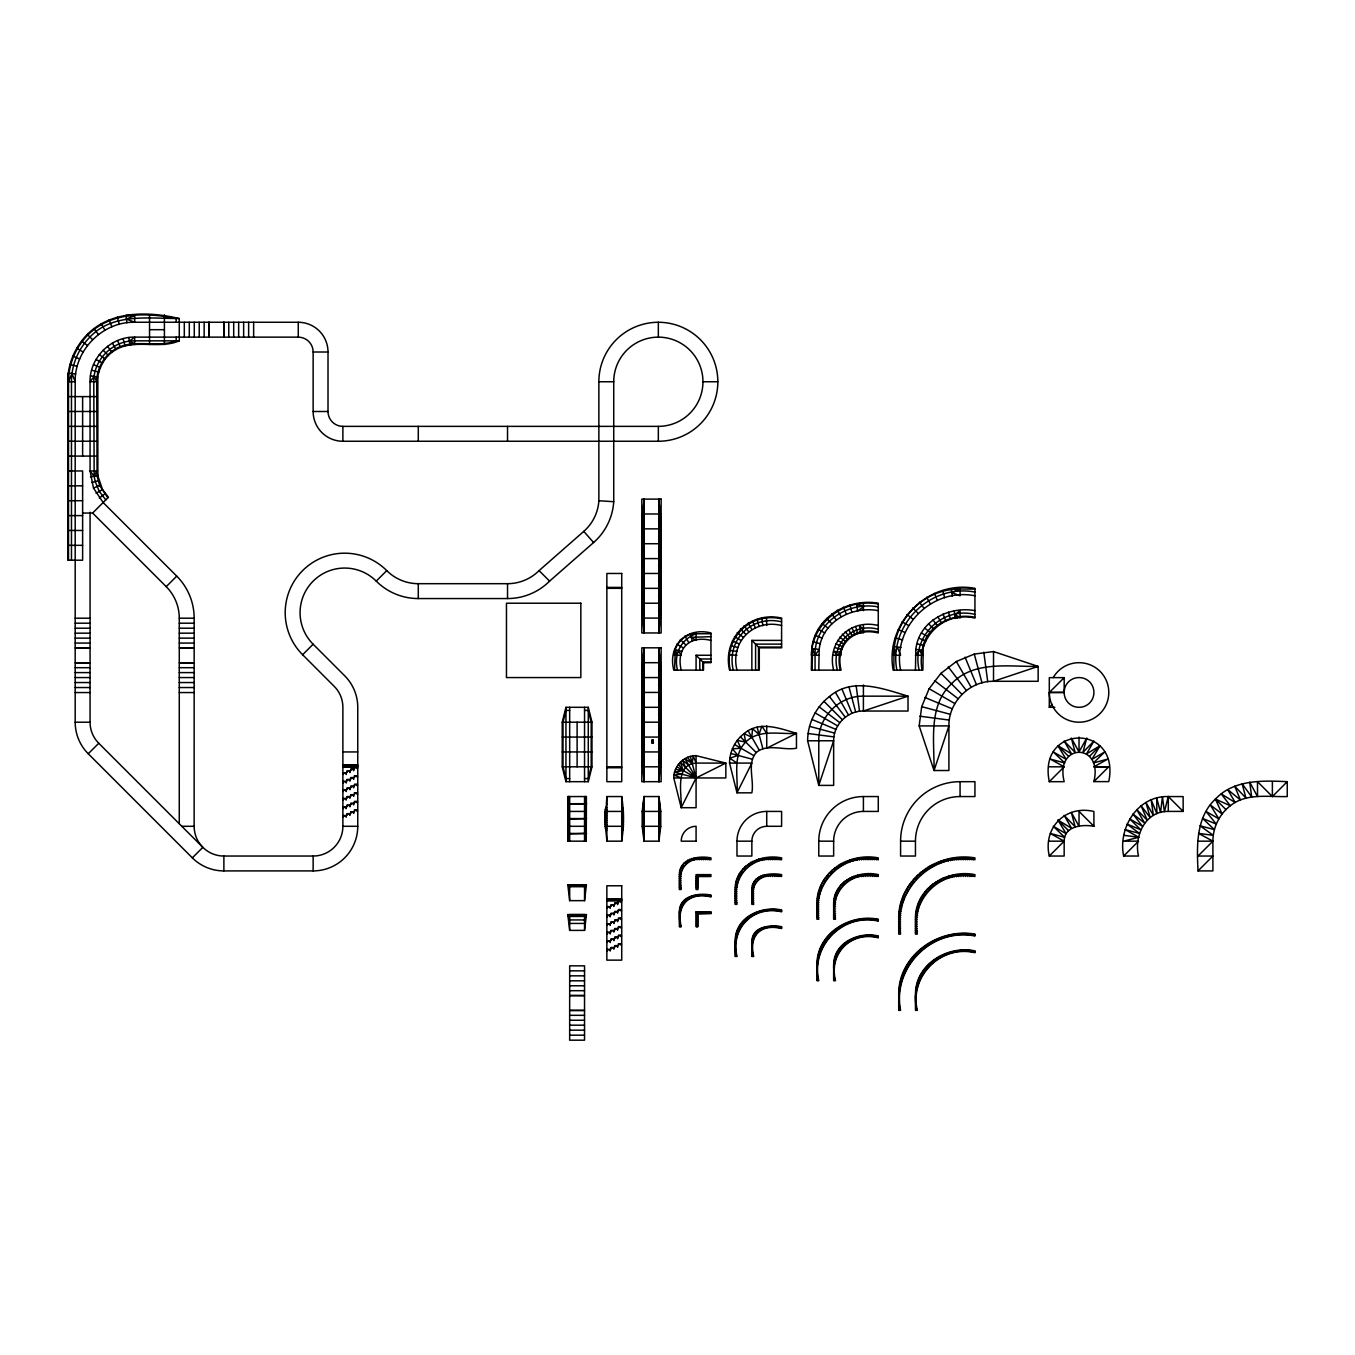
<?xml version="1.0" encoding="UTF-8"?>
<svg xmlns="http://www.w3.org/2000/svg" width="1355" height="1355" viewBox="0 0 1355 1355"><rect width="100%" height="100%" fill="white"/><g stroke="black" fill="none" stroke-linecap="round" stroke-linejoin="round"><path stroke-width="1.5" d="M653.33 740.558L651.958 740.558L653.178 740.101M1053.258 677.551A29.861 29.742 44.9 0 1 1079.037 662.697A29.861 29.742 -45.1 0 1 1108.78 692.439A29.861 29.742 44.9 0 1 1079.037 722.198A29.861 29.742 -45.1 0 1 1049.295 692.439L1064.166 692.439A15.108 14.871 45 0 1 1079.037 677.568A15.108 14.871 -45 0 1 1093.908 692.439A15.108 14.871 45 0 1 1079.037 707.31A15.108 14.871 -45 0 1 1064.166 692.439L1064.2 677.635L1049.312 677.635L1049.295 707.31L1054.868 707.31M1093.875 781.615C1103.546 742.489 1054.512 742.591 1064.166 781.683L1049.295 781.683C1037.286 723.536 1120.754 723.451 1108.763 781.615L1093.875 781.615L1108.763 766.761L1093.908 766.811L1107.78 759.088L1093.434 762.933L1104.816 751.906L1091.961 759.325L1100.091 745.741L1086.524 753.888L1093.942 741.033L1082.916 752.415L1086.761 738.068L1079.037 751.94L1071.331 738.068L1075.159 752.415L1064.149 741.033L1071.568 753.888L1057.984 745.758L1066.114 759.325L1053.258 751.906L1064.657 762.933L1050.294 759.088L1064.166 766.811L1049.295 781.683M644.032 796.554L644.032 841.167L658.903 841.167L660.766 826.296L660.766 811.425L658.903 796.554L644.032 796.554L642.185 811.425L642.185 826.296L644.032 841.167L644.032 796.554L642.643 811.425L644.032 841.167M658.903 841.167L658.903 796.554L660.308 811.425L658.903 841.167L658.903 796.554M653.178 740.474L652.28 739.661L652.314 740.609M67.75 470.964L82.621 470.964L82.621 560.208L67.75 560.208L67.75 381.737C67.665 361.209 77.658 341.104 93.901 328.604C118.021 310.498 151.506 312.04 179.283 318.527L179.283 340.833C157.874 350.149 131.486 337.073 112.042 352.249C102.574 359.16 98.373 370.559 96.713 381.737L97.086 475.927L99.643 485.497L107.875 497.793M717.828 381.754L702.957 381.754A44.613 44.613 0 0 1 658.344 426.368L342.883 426.368A14.871 14.871 0 0 1 328.012 411.497L328.012 352.012A29.742 29.742 0 0 0 298.269 322.27L134.67 322.253C102.878 321.508 74.44 349.946 75.186 381.737L75.186 722.215A44.613 44.613 0 0 0 88.261 753.753L192.342 857.851A44.613 44.613 0 0 0 223.88 870.909L313.141 870.909A44.613 44.613 0 0 0 357.754 826.296L357.754 707.31A44.613 44.613 0 0 0 344.678 675.772L313.141 644.218A44.613 44.613 0 0 1 313.141 581.126A44.613 44.613 0 0 1 376.233 581.126A59.484 59.484 0 0 0 418.289 598.554L507.532 598.554A59.484 59.484 0 0 0 549.588 581.126L593.592 542.542A59.484 59.484 0 0 0 613.73 501.706L613.73 381.754A44.613 44.613 0 0 1 658.344 337.141L658.344 322.27A59.484 59.484 0 0 0 598.859 381.754L598.876 500.74A44.613 44.613 0 0 1 583.785 531.363L539.07 570.607A44.613 44.613 0 0 1 507.532 583.683L418.289 583.683A44.613 44.613 0 0 1 386.751 570.607A59.484 59.484 0 0 0 302.622 570.607A59.484 59.484 0 0 0 302.622 654.736L334.16 686.291A29.742 29.742 0 0 1 342.883 707.31L342.883 826.296A29.742 29.742 0 0 1 313.141 856.038L223.88 856.038A29.742 29.742 0 0 1 194.138 826.296L194.155 618.202A59.484 59.484 0 0 0 176.743 576.129L103.132 502.519L93.478 488.037L90.074 470.964L90.057 381.737C89.549 357.889 110.822 336.616 134.67 337.124L298.269 337.141A14.871 14.871 0 0 1 313.141 352.012L313.141 411.497A29.742 29.742 0 0 0 342.883 441.256L658.344 441.256A59.484 59.484 0 0 0 717.828 381.754A59.484 59.484 0 0 0 658.344 322.27M833.647 670.132C826.533 642.084 850.212 618.405 878.277 625.519M974.939 610.648C948.873 605.736 918.758 621.386 915.828 649.435L923.212 650.417L922.891 670.132L893.148 670.132C884.476 623.232 928.023 579.669 974.939 588.341L974.939 618.083C942.86 610.715 915.963 638.408 922.111 670.132M974.939 595.777C931.969 587.291 892.098 627.179 900.584 670.132M606.396 803.989L606.854 796.554L621.725 796.554C623.961 811.425 623.961 826.296 621.725 841.167L606.854 841.167C606.176 828.972 602.45 815.253 606.854 803.989M1183.169 811.408L1168.281 796.554C1137.743 795.656 1117.824 827.871 1123.651 856.038L1138.522 856.038C1133.762 836.154 1145.5 810.764 1168.281 811.425L1168.281 796.554L1183.135 796.588L1183.169 811.408L1168.281 811.408M1198.023 870.909L1212.894 856.038L1198.023 856.038L1212.894 841.167C1212.877 827.482 1219.483 814.084 1230.323 805.751C1246.363 792.777 1268.365 797.13 1287.25 796.554L1287.25 781.683C1262.691 780.48 1233.778 779.447 1215.435 799.094C1195.788 817.438 1196.821 846.35 1198.023 870.909L1212.894 870.909L1212.894 841.167L1198.531 833.393L1213.267 835.341L1200.039 825.771L1214.402 829.616L1202.546 818.386L1216.282 824.077L1205.984 811.408L1218.856 818.843L1210.303 804.938L1222.091 813.982L1215.435 799.094L1230.323 805.751L1221.278 793.962L1235.184 802.516L1227.749 789.643L1240.418 799.941L1234.727 786.205L1245.956 798.061L1242.095 783.698L1251.681 796.926L1249.733 782.191L1257.508 796.554L1257.508 781.683L1272.379 796.554L1287.25 781.683M673.774 777.956C673.537 766.032 684.156 755.396 696.08 755.65L725.84 763.085L725.84 777.956L673.774 777.956L681.209 807.699L696.08 807.699L696.08 755.65M759.291 647.826L759.291 670.132L729.549 670.132C722.198 638.205 749.671 610.732 781.598 618.083L781.598 647.826L759.291 647.826L751.856 640.39L751.856 670.132M729.549 763.085C729.549 751.686 735.054 740.541 744.098 733.597C759.325 720.521 779.718 728.296 796.469 733.343L796.469 748.214C783.596 750.721 767.235 743.116 756.209 752.567C746.757 763.593 754.362 779.955 751.856 792.827L736.985 792.827L729.549 763.085L751.856 763.085L736.985 792.827C738.238 776.059 732.31 755.497 745.69 742.049C759.156 728.668 779.701 734.596 796.469 733.343L766.727 748.214L766.727 725.907M736.985 670.132C729.888 642.084 753.549 618.422 781.598 625.519M811.797 648.469L811.34 670.132L841.082 670.132C834.816 645.217 853.345 626.688 878.277 632.954L878.277 603.212C848.501 597.945 815.1 616.881 811.797 648.469L819.182 649.452C822.095 621.386 852.227 605.753 878.277 610.648M807.631 740.779C807.631 723.689 815.896 706.954 829.446 696.538C852.278 676.941 882.867 688.594 908.019 696.165L908.019 711.036L863.406 711.036C847.502 710.698 833.325 724.874 833.647 740.779L833.647 785.392L818.776 785.392L807.631 740.779L833.647 740.779L818.776 785.392L818.776 740.779C818.285 716.93 839.558 695.657 863.406 696.165L908.019 696.165L863.406 711.036L863.406 685.003M816.93 904.378C816.032 872.891 849.094 851.973 878.277 857.901L878.277 859.748C843.183 851.668 810.697 884.154 818.776 919.249L816.93 919.249L816.93 904.378L818.776 904.378M816.93 965.658C816.066 934.205 849.111 913.321 878.277 919.249L878.277 921.095C843.183 913.016 810.697 945.502 818.776 980.597L816.93 980.597L816.93 965.658L817.387 980.597M817.387 965.675C816.54 934.459 849.365 913.812 878.277 919.706M818.318 980.597C810.222 945.265 842.946 912.542 878.277 920.638M833.647 904.378C833.054 881.648 858.393 869.859 878.277 874.636L878.277 876.482C851.194 869.453 828.481 892.166 835.51 919.249L833.647 919.249L833.647 904.378L835.51 904.378M833.647 965.725C833.054 942.995 858.393 931.207 878.277 935.983L878.277 937.829C851.177 930.817 828.498 953.514 835.51 980.597L833.647 980.597L833.647 965.725L834.121 980.597M834.121 965.742C833.528 943.249 858.647 931.715 878.277 936.441M835.053 980.597C828.007 953.259 850.94 930.326 878.277 937.372M915.828 649.435L915.455 670.132M898.721 919.249C897.62 879.971 937.626 851.279 974.939 857.901L974.939 859.748C931.986 851.33 892.149 891.167 900.584 934.12L898.721 934.12L898.721 919.249L900.584 919.249M898.721 995.4C897.654 956.156 937.66 927.498 974.939 934.12L974.939 935.983C931.986 927.548 892.149 967.385 900.584 1010.339L898.721 1010.339L898.721 995.4L899.178 1010.339M899.178 995.417C898.128 956.41 937.897 927.972 974.939 934.577M900.11 1010.339C891.675 967.131 931.732 927.074 974.939 935.509M919.164 725.907L921.705 706.666L929.123 688.73L940.946 673.333L956.342 661.511L974.279 654.075L993.52 651.552L1038.15 666.423L1038.15 681.294L993.52 681.294C969.672 680.786 948.415 702.059 948.907 725.907L948.907 770.521L934.035 770.521L919.164 725.907L948.907 725.907L934.035 770.521C934.493 741.744 927.802 706.141 951.464 683.852C973.754 660.173 1009.373 666.863 1038.15 666.423L993.52 681.294L993.52 651.552M915.455 919.249C914.591 888.745 946.772 868.792 974.939 874.636L974.939 876.482C940.827 868.453 909.273 900.008 917.301 934.12L915.455 934.12L915.455 919.249L917.301 919.249M915.455 995.468C914.591 964.963 946.772 945.028 974.939 950.854L974.939 952.701C940.827 944.672 909.273 976.227 917.301 1010.339L915.455 1010.339L915.455 995.468L915.912 1010.339M915.912 995.485C915.065 965.217 947.026 945.519 974.939 951.312M916.844 1010.339C908.798 975.99 940.59 944.198 974.939 952.243M82.621 513.054L92.614 513.054L108.417 497.251L102.506 489.545L97.848 475.825L97.831 376.893L90.446 375.911M818.776 670.132L819.182 649.452L815.066 655.261L815.066 670.132M653.144 741.846C654.397 742.692 650.756 743.76 653.279 743.099M584.547 900.652L586.41 884.849L567.813 884.849L569.676 900.652L584.547 900.652L584.547 886.712L586.41 884.849M584.547 930.394L586.41 914.591L567.813 914.591L569.676 930.394L584.547 930.394L584.547 916.454L586.41 914.591L584.547 919.943L585.36 923.433L568.863 923.433L569.676 919.943L567.813 914.591L569.676 916.454L584.547 916.454M690.322 756.412L696.08 777.956L680.312 762.188L683.208 770.521L674.536 772.181L696.08 777.956L684.936 758.648L692.236 763.593L693.184 755.836L696.08 763.085L725.84 763.085L696.08 777.956L681.209 807.699C682.022 793.979 674.248 764.677 696.08 763.085M642.185 521.235L644.032 499.114L644.032 632.954L642.185 610.834M642.185 669.946L644.032 647.826L644.032 781.683L642.185 759.562M660.766 610.834L658.903 632.954L658.903 499.114L660.766 521.235M660.766 759.562L658.903 781.683L658.903 647.826L660.766 669.946M1049.295 856.038L1064.166 841.167C1064.098 825.906 1082.645 824.196 1093.925 826.296L1093.892 811.476C1065.572 804.785 1042.706 827.753 1049.295 856.038L1064.166 856.038L1064.166 841.167L1050.294 833.461L1064.657 837.288L1053.258 826.279L1066.114 833.681L1057.984 820.114L1071.568 828.244L1064.149 815.388L1075.159 826.77L1071.331 812.424L1079.037 826.296L1079.037 811.425L1093.925 826.296M703.516 662.697L710.952 662.697L710.952 632.954C686.494 626.637 667.456 645.674 673.774 670.132L703.516 670.132L703.516 662.697L696.08 655.261L696.08 670.132M679.363 874.636C679.329 858.494 698.536 855.378 710.952 857.901L710.952 859.748C689.255 854.497 675.959 867.793 681.209 889.507L679.363 889.507L679.363 874.636L681.209 874.636M679.363 911.678C679.397 895.604 698.587 892.555 710.952 895.079L710.952 896.942C689.255 891.675 675.959 904.971 681.209 926.685L679.363 926.685L679.363 911.678L679.82 926.685M679.82 911.712C679.871 895.858 698.841 893.114 710.952 895.536M680.752 926.685C675.451 904.767 689.034 891.167 710.952 896.468M735.121 889.507C734.749 865.625 760.629 853.481 781.598 857.901L781.598 859.748C753.312 853.176 730.413 876.092 736.985 904.378L735.121 904.378L735.121 889.507L736.985 889.507M735.121 941.437C734.817 917.589 760.663 905.53 781.598 909.95L781.598 911.813C753.312 905.225 730.413 928.141 736.985 956.427L735.121 956.427L735.121 941.437L735.596 956.427M735.596 941.454C735.274 917.86 760.917 906.038 781.598 910.408M736.527 956.427C729.922 927.904 753.075 904.734 781.598 911.339M751.856 889.507C751.923 874.348 770.301 872.501 781.598 874.636L781.598 876.482C760.714 871.401 748.638 883.477 753.719 904.378L751.856 904.378L751.856 889.507L753.719 889.507M751.856 941.556C751.923 926.397 770.301 924.55 781.598 926.685L781.598 928.531C760.714 923.483 748.671 935.543 753.719 956.427L751.856 956.427L751.856 941.556L752.33 956.427M752.33 941.589C752.381 926.668 770.572 925.126 781.598 927.142M753.245 956.427C748.146 935.34 760.511 922.958 781.598 928.073M677.5 670.132C673.452 654.008 681.091 639.408 696.08 633.734L710.952 633.734M710.952 640.39C689.339 635.156 675.976 648.52 681.209 670.132M562.24 722.198L565.95 707.31L588.273 707.31L591.983 722.198L591.983 766.811L588.273 781.683L565.95 781.683L562.24 766.811L562.24 722.198L591.983 722.198M1168.281 796.554L1164.385 811.662L1162.438 796.926L1160.558 812.424L1156.713 798.061L1156.882 813.661L1151.191 799.941L1153.376 815.388L1145.957 802.516L1150.141 817.539L1141.096 805.751L1147.211 820.114L1136.71 809.596L1144.653 823.044L1132.865 813.982L1142.502 826.279L1129.63 818.843L1140.774 829.768L1127.038 824.077L1139.538 833.461L1125.175 829.616L1138.776 837.271L1123.651 841.167L1138.522 841.167L1123.651 856.038M653.262 742.98L652.433 739.745M651.958 740.474L652.009 742.98L652.958 742.862M652.128 742.845L652.009 742.574M653.093 741.219L653.229 740.931A2.083 2.016 0 0 0 652.043 740.931L652.178 741.219M179.267 823.738L179.283 618.202A44.613 44.613 0 0 0 166.225 586.647L176.743 576.129M88.261 753.753L98.763 743.251A29.742 29.742 0 0 1 90.057 722.215L90.074 512.224M302.622 654.736L313.141 644.218M376.233 581.126L386.751 570.607M192.342 857.851L202.86 847.332L98.763 743.251M584.784 884.849L569.439 884.849M1049.295 707.31L1052.276 704.346M1089.606 756.242L1100.091 745.741M1064.2 677.635L1049.312 692.49L1064.166 692.439M99.305 498.132L105.216 493.593M584.784 914.591L569.439 914.591M96.053 493.271L102.506 489.545M93.478 488.037L100.355 485.192M91.598 482.516L98.796 480.585M90.463 476.791L97.848 475.825L96.747 470.964L94.156 476.299L95.206 481.55L99.288 491.408L105.775 499.876M681.717 774.112L673.977 775.043L681.209 777.956M179.283 318.527C149.507 318.662 112.888 312.565 89.955 337.022C78.285 348.794 71.442 365.139 71.476 381.737L71.476 560.208M149.541 329.688L164.412 329.688M179.283 340.833L134.67 340.833C112.821 340.393 93.326 359.871 93.783 381.737L94.156 476.299L90.074 470.964L97.509 470.964M313.141 352.012L328.012 352.012M67.75 381.737L75.186 381.737L71.967 373.489L68.529 381.737L68.529 560.208M97.492 381.737L90.057 381.737L94.139 376.402L96.713 381.737C96.764 370.118 102.353 358.719 111.584 351.639C130.148 336.751 155.503 348.845 176.184 340.833L176.184 337.124M598.859 381.754L613.73 381.754M67.75 396.608L97.492 396.608M67.75 411.48L97.492 411.48M313.141 411.497L328.012 411.497M67.75 426.351L97.492 426.351M67.75 441.222L97.492 441.222M67.75 456.093L97.509 456.093M67.75 485.835L82.621 485.835M67.75 500.706L82.621 500.706M642.185 513.985L660.766 513.985M67.75 515.594L82.621 515.594M641.813 521.235L644.404 521.235L641.813 521.607M661.138 521.235L658.53 521.235L661.138 521.607M641.813 528.857L661.138 528.857M67.75 530.466L82.621 530.466M641.813 536.106L644.404 536.106L641.813 536.478M661.138 536.106L658.53 536.106L661.138 536.478M641.813 543.728L661.138 543.728M67.75 545.337L82.621 545.337M641.813 550.977L644.404 550.977L641.813 551.35M661.138 550.977L658.53 550.977L661.138 551.35M641.813 558.599L661.138 558.599M641.813 565.848L644.404 565.848L641.813 566.221M661.138 565.848L658.53 565.848L661.138 566.221M641.813 573.47L661.138 573.47M641.813 580.719L644.404 580.719L641.813 581.092M661.138 580.719L658.53 580.719L661.138 581.092M606.854 587.409L621.725 587.409M606.854 588.341L621.725 588.341M641.813 588.341L661.138 588.341M974.939 589.12L951.329 588.866L952.294 596.251M974.939 592.067C930.004 583.48 888.287 625.197 896.858 670.132M641.813 595.59L644.404 595.59L641.813 595.963M661.138 595.59L658.53 595.59L661.138 595.963M641.813 603.212L661.138 603.212M878.277 603.991C845.893 597.741 812.119 621.454 811.34 655.261L818.776 655.261M878.277 606.938C848.061 600.926 814.169 622.826 815.066 655.261L812.56 648.571L812.119 670.132M641.813 610.461L644.404 610.461L641.813 610.834M661.138 610.461L658.53 610.461L661.138 610.834M974.939 614.374C941.827 606.379 911.187 637.019 919.164 670.132M974.939 617.304C950.448 611.918 921.4 628.263 922.111 655.261L919.52 649.926L915.455 655.261L922.891 655.261M75.186 618.202L90.074 618.202M179.283 618.202L194.155 618.202M642.185 618.083L660.766 618.083M781.598 618.862C750.077 611.545 722.994 638.612 730.328 670.132M781.598 621.81C751.619 614.577 726.043 640.153 733.275 670.132M75.203 623.198L90.074 623.198M179.283 623.198L194.155 623.198M75.203 628.195L90.074 628.195M179.283 628.195L194.155 628.195M878.277 629.245C852.143 622.25 830.395 644.015 837.373 670.132M878.277 632.175C852.956 625.875 834.003 644.828 840.32 670.132M75.203 633.175L90.074 633.175M179.283 633.175L194.155 633.175M710.952 636.681L691.287 637.341L696.08 640.39L696.08 632.954M75.203 638.137L90.074 638.137M179.283 638.137L194.155 638.137M751.856 640.39L781.598 640.39M75.203 643.066L90.074 643.066M179.283 643.066L194.155 643.066M781.598 644.116L755.582 644.116L755.582 670.132M781.598 647.063L758.512 647.063L758.512 670.132M696.08 655.261L710.952 655.261M833.647 655.261L841.082 655.261L840.507 652.246L837.373 655.261L833.901 651.382L841.286 652.348M893.148 655.261L900.584 655.261L897.366 647.013L893.91 655.261L893.91 670.132M710.952 658.987L699.807 658.987L699.807 670.132M710.952 661.934L702.754 661.934L702.754 670.132M642.185 662.697L660.766 662.697M75.186 667.693L90.057 667.693M179.267 667.693L194.138 667.693M641.813 669.946L644.404 669.946L641.813 670.318M661.138 669.946L658.53 669.946L661.138 670.318M75.186 672.605L90.057 672.605M179.267 672.605L194.138 672.605M75.186 677.568L90.057 677.568M179.267 677.568L194.138 677.568M641.813 677.568L661.138 677.568M75.186 682.547L90.057 682.547M179.267 682.547L194.138 682.547M641.813 684.817L644.404 684.817L641.813 685.19M661.138 684.817L658.53 684.817L661.138 685.19M75.186 687.544L90.057 687.544M179.267 687.544L194.138 687.544M75.186 692.557L90.057 692.557M179.267 692.557L194.138 692.557M641.813 692.439L661.138 692.439M641.813 699.688L644.404 699.688L641.813 700.061M661.138 699.688L658.53 699.688L661.138 700.061M641.813 707.31L661.138 707.31M569.676 710.41L565.95 710.41L563.019 722.198L563.019 766.811L565.95 778.583L569.676 778.583M584.547 710.41L588.273 710.41L591.203 722.198L591.203 766.811L588.273 778.583L584.547 778.583M641.813 714.576L644.404 714.576L641.813 714.932M661.138 714.576L658.53 714.576L661.138 714.932M641.813 722.198L661.138 722.198M75.186 722.215L90.057 722.215M641.813 729.447L644.404 729.447L641.813 729.82M661.138 729.447L658.53 729.447L661.138 729.82M562.24 737.069L591.983 737.069M641.813 737.069L661.138 737.069M641.813 744.318L644.404 744.318L641.813 744.691M661.138 744.318L658.53 744.318L661.138 744.691M342.883 751.94L357.754 751.94M562.24 751.94L591.983 751.94M641.813 751.94L661.138 751.94M641.813 759.19L644.404 759.19L641.813 759.562M661.138 759.19L658.53 759.19L661.138 759.562M342.883 764.948L357.754 764.948M342.883 765.88L357.754 765.88M342.883 766.811L357.754 766.811M562.24 766.811L591.983 766.811M606.854 766.811L621.725 766.811M642.185 766.811L660.766 766.811M1049.295 766.811L1064.166 766.811M1093.908 766.811L1108.78 766.811M606.854 767.743L621.725 767.743M900.584 841.167A59.484 59.484 0 0 1 960.068 781.683L974.939 781.683L974.939 796.554L960.068 796.554A44.613 44.613 0 0 0 915.455 841.167L900.584 841.167L900.584 856.038L915.455 856.038L915.455 841.167M818.776 841.167A44.613 44.613 0 0 1 863.406 796.554L878.277 796.554L878.277 811.425L863.406 811.425A29.742 29.742 0 0 0 833.647 841.167L818.776 841.167L818.776 856.038L833.647 856.038L833.647 841.167M567.626 803.701L586.596 803.701L567.626 804.26M605.702 807.699L606.854 807.699M621.725 807.699L622.894 807.699M605.346 809.562L606.854 809.562M621.725 809.562L623.232 809.562M567.813 811.425L586.41 811.425M604.991 811.425L623.588 811.425M642.185 811.425L660.766 811.425M766.727 811.425L781.598 811.425L781.598 826.296L766.727 826.296A14.871 14.871 0 0 0 751.856 841.167L751.856 856.038L736.985 856.038L736.985 841.167A29.742 29.742 0 0 1 766.727 811.425L766.727 826.296M604.991 813.288L606.854 813.288M621.725 813.288L623.588 813.288M604.991 815.134L606.854 815.134M621.725 815.134L623.588 815.134M604.991 816.997L606.854 816.997M621.725 816.997L623.588 816.997M567.626 818.572L586.596 818.572L567.626 819.131M604.991 818.86L606.854 818.86M621.725 818.86L623.588 818.86M604.991 820.724L606.854 820.724M621.725 820.724L623.588 820.724M604.991 822.57L606.854 822.57M621.725 822.57L623.588 822.57M604.991 824.433L606.854 824.433M621.725 824.433L623.588 824.433M181.824 826.296L194.138 826.296M342.883 826.296L357.754 826.296M567.813 826.296L586.41 826.296M604.991 826.296L623.588 826.296M642.185 826.296L660.766 826.296M605.346 828.159L606.854 828.159M621.725 828.159L623.232 828.159M605.702 830.005L606.854 830.005M621.725 830.005L622.894 830.005M567.626 833.444L586.596 833.444L567.626 834.003M586.41 841.167L567.813 841.167L567.813 796.554L586.41 796.554L586.224 841.167M736.985 841.167L751.856 841.167M1049.295 841.167L1064.166 841.167M1198.023 841.167L1212.894 841.167M679.363 876.482L681.209 876.482M696.08 876.482L710.952 876.482L710.952 874.636L696.08 874.636L696.08 889.507L697.944 889.507L697.944 874.636M679.363 878.345L681.209 878.345M696.08 878.345L697.944 878.345M679.363 880.208L681.209 880.208M696.08 880.208L697.944 880.208M679.363 882.071L681.209 882.071M696.08 882.071L697.944 882.071M679.363 883.917L681.209 883.917M696.08 883.917L697.944 883.917M679.363 885.78L681.209 885.78M696.08 885.78L697.944 885.78M567.813 884.849L569.676 886.712L584.547 886.712M679.363 887.644L681.209 887.644M696.08 887.644L697.944 887.644M735.121 891.353L736.985 891.353M751.856 891.353L753.719 891.353M735.121 893.216L736.985 893.216M751.856 893.216L753.719 893.216M735.121 895.079L736.985 895.079M751.856 895.079L753.719 895.079M735.121 896.942L736.985 896.942M751.856 896.942L753.719 896.942M606.854 898.788L621.725 898.788M735.121 898.788L736.985 898.788M751.856 898.788L753.719 898.788M606.854 899.72L621.725 899.72M606.854 900.652L621.725 900.652M735.121 900.652L736.985 900.652M751.856 900.652L753.719 900.652M735.121 902.515L736.985 902.515M751.856 902.515L753.719 902.515M816.93 906.224L818.776 906.224M833.647 906.224L835.51 906.224M816.93 908.087L818.776 908.087M833.647 908.087L835.51 908.087M816.93 909.95L818.776 909.95M833.647 909.95L835.51 909.95M697.944 913.66L697.944 926.685L696.08 926.685L696.08 911.813L710.952 911.813L710.952 913.66L697.944 913.66L710.952 913.202M816.93 911.813L818.776 911.813M833.647 911.813L835.51 911.813M696.08 911.813L710.952 912.271M816.93 913.66L818.776 913.66M833.647 913.66L835.51 913.66M816.93 915.523L818.776 915.523M833.647 915.523L835.51 915.523M816.93 917.386L818.776 917.386M833.647 917.386L835.51 917.386M569.676 919.943L584.547 919.943M898.721 921.095L900.584 921.095M915.455 921.095L917.301 921.095M898.721 922.958L900.584 922.958M915.455 922.958L917.301 922.958M898.721 924.821L900.584 924.821M915.455 924.821L917.301 924.821M898.721 926.685L900.584 926.685M915.455 926.685L917.301 926.685M898.721 928.531L900.584 928.531M915.455 928.531L917.301 928.531M898.721 930.394L900.584 930.394M915.455 930.394L917.301 930.394M898.721 932.257L900.584 932.257M915.455 932.257L917.301 932.257M569.676 970.841L584.547 970.841M569.676 975.837L584.547 975.837M569.676 980.817L584.547 980.817M569.676 985.779L584.547 985.779M569.676 990.691L584.547 990.691M569.659 1015.318L584.53 1015.318M569.659 1020.247L584.53 1020.247M569.659 1025.193L584.53 1025.193M569.659 1030.173L584.53 1030.173M569.659 1035.186L584.53 1035.186M729.549 655.024L736.985 655.261M598.876 500.74L613.73 501.706M735.392 887.457L737.239 887.576M817.184 900.279L819.047 900.398M833.782 902.43L835.629 902.549M817.048 902.396L818.911 902.515M899.11 913.219L900.973 913.338M915.709 915.404L917.555 915.523M898.975 915.235L900.838 915.353M915.573 917.267L917.437 917.386M898.856 917.267L900.702 917.386M75.66 373.963L68.275 372.998L68.529 381.737C68.444 361.446 78.319 341.579 94.376 329.214C117.428 311.752 149.423 313.005 176.184 318.527L176.184 322.253M901.058 647.504L893.673 646.521L893.91 655.261C893.064 619.913 924.703 588.273 960.068 589.12L951.803 592.558L960.068 595.777L960.068 588.341M729.854 650.417L737.239 651.382M919.808 716.202L949.296 720.081M808.105 733.495L833.901 736.9M1124.04 835.341L1138.776 837.271M679.634 872.468L681.463 872.705M735.663 885.408L737.493 885.645M752.11 887.576L753.939 887.813M817.319 898.297L819.165 898.551M833.901 900.482L835.747 900.736M899.246 911.238L901.092 911.475M915.828 913.422L917.674 913.66M675.484 769.42L683.208 770.521L678.398 764.372M818.115 894.283L819.944 894.656M834.29 898.585L836.103 898.941M817.709 896.366L819.521 896.722M735.934 883.358L737.747 883.731M900.414 905.394L902.227 905.75M899.652 909.205L901.465 909.578M69.986 364.41L77.184 366.341M91.581 370.186L98.779 372.117M895.384 637.934L902.582 639.865M916.962 643.727L924.161 645.641M813.119 641.796L820.317 643.727M834.646 647.571L841.845 649.485M730.802 645.641L738.001 647.571M921.705 706.666L950.431 714.356M674.536 649.485L681.785 651.433M809.528 726.348L834.663 733.089M730.819 753.465L752.364 759.24M900.804 903.362L902.599 903.853M916.962 907.698L918.758 908.172M916.607 909.527L918.402 910.001M916.234 911.356L918.029 911.847M900.042 907.189L901.854 907.664M818.505 892.335L820.3 892.826M834.663 896.671L836.458 897.162M736.205 881.326L738.001 881.8M752.364 885.645L754.159 886.136M679.922 870.3L681.717 870.774M902.718 897.721L904.479 898.314M918.216 904.039L919.96 904.649M902.091 899.568L903.853 900.16M917.606 905.817L919.367 906.41M901.482 901.414L903.226 902.007M819.826 888.457L821.587 889.066M835.29 894.825L837.051 895.435M819.148 890.472L820.893 891.065M737.001 879.412L738.746 880.005M898.196 629.635L905.072 632.48M918.842 638.188L925.736 641.051M815.304 635.343L822.197 638.205M835.899 643.879L842.793 646.725M924.821 697.452L952.311 708.834M72.797 356.111L79.691 358.956M93.461 364.664L100.338 367.51M732.361 641.034L739.254 643.879M811.865 719.437L835.916 729.397M903.395 895.774L905.106 896.485M918.842 902.176L920.57 902.887M820.452 886.593L822.18 887.305M835.916 892.996L837.627 893.707M737.781 877.515L739.491 878.209M753.109 883.85L754.803 884.561M680.769 868.284L682.463 868.978M906.021 890.421L907.681 891.251M905.157 892.166L906.834 892.996M904.31 893.91L905.97 894.74M822.282 882.918L823.942 883.731M836.78 891.251L838.44 892.064M821.333 884.815L822.993 885.628M738.577 875.601L740.22 876.414M920.57 898.687L922.213 899.534M919.74 900.364L921.383 901.211M902.074 621.776L908.528 625.502M921.434 632.954L927.887 636.681M929.123 688.73L954.885 703.601M818.318 629.245L824.772 632.971M837.627 640.39L844.08 644.116M734.512 636.664L740.965 640.39M815.1 712.899L837.644 725.907M676.772 644.116L683.259 647.859M76.676 348.252L83.129 351.978M96.036 359.431L102.489 363.157M734.529 744.505L753.854 755.65M906.935 888.575L908.544 889.507M921.434 896.942L923.043 897.874M676.772 766.811L696.08 777.956M823.146 881.14L824.755 882.071M837.644 889.507L839.253 890.421M741.727 870.621L743.336 871.553M740.541 872.163L742.15 873.094M739.356 873.704L740.965 874.636M753.854 882.071L755.463 882.986M682.785 864.727L684.394 865.659M681.599 866.268L683.208 867.2M910.255 883.612L911.796 884.646M909.171 885.238L910.712 886.272M922.535 895.282L924.076 896.316M908.087 886.848L909.628 887.881M825.432 877.718L826.973 878.751M838.728 887.881L840.269 888.914M824.246 879.48L825.788 880.513M736.985 763.085L729.871 758.241L738.001 755.396L732.378 748.858L740.965 748.214L737.239 740.457L745.69 742.049L744.098 733.597L751.856 737.323L752.499 728.736L759.037 734.359L761.883 726.229L766.727 733.343M906.935 614.493L912.847 619.032M924.669 628.11L930.58 632.649M934.527 680.633L958.137 698.74M822.095 623.571L828.007 628.11M839.795 637.155L845.706 641.677M737.222 632.616L743.133 637.155M819.148 706.836L839.795 722.672M911.39 881.902L912.864 883.037M924.669 892.081L926.142 893.216M923.636 893.623L925.109 894.757M826.533 876.075L828.007 877.21M839.795 886.272L841.269 887.389M81.537 340.969L87.448 345.508M99.271 354.57L105.182 359.109M743.048 868.894L744.522 870.012M755.04 880.53L756.496 881.648M688.645 765.084L682.514 760.257L685.579 767.438M915.319 877.413L916.725 878.65M927.21 889.185L928.598 890.404M914.049 878.887L915.438 880.106M925.973 890.591L927.362 891.81M912.762 880.344L914.151 881.563M829.226 872.993L830.632 874.229M841.082 884.798L842.471 886.018M827.837 874.585L829.226 875.821M1215.435 799.094L1225.936 809.596M1057.984 745.758L1068.485 756.242M912.711 607.904L917.979 613.171M928.514 623.723L933.781 628.991M940.946 673.333L961.982 694.353M1057.984 820.114L1068.485 830.598M826.584 618.456L831.868 623.723M842.353 634.225L847.62 639.492M823.959 701.348L842.37 719.742M740.423 628.957L745.69 634.242M680.312 639.492L685.613 644.794M916.691 875.872L917.996 877.176M928.514 887.694L929.835 889.016M740.44 736.798L756.209 752.567M539.07 570.607L549.588 581.126M830.53 871.502L831.851 872.823M842.37 883.341L843.674 884.663M744.386 867.149L745.69 868.47M756.209 878.989L757.53 880.293M684.258 862.796L685.579 864.117M87.313 334.38L92.58 339.648M103.132 350.183L108.4 355.467M92.614 513.037L166.225 586.647M746.012 865.896L747.232 867.285M921.163 871.942L922.382 873.331M931.41 885.154L932.647 886.543M919.706 873.213L920.926 874.619M930.004 886.39L931.224 887.779M918.233 874.5L919.469 875.889M583.802 531.38L593.592 542.542M833.613 868.809L834.832 870.198M843.826 882.054L845.046 883.46M832.021 870.198L833.24 871.604M919.3 602.128L923.839 608.039M932.901 619.862L937.44 625.79M948.263 666.914L966.369 690.508M831.716 613.967L836.255 619.879M845.283 631.65L849.822 637.561M829.446 696.538L845.283 717.185M744.081 625.756L748.621 631.667M922.721 870.571L923.856 872.044M932.901 883.85L934.035 885.323M835.103 867.505L836.238 868.978M845.283 880.767L846.418 882.257M747.655 864.642L748.773 866.099M757.75 877.803L758.868 879.26M685.986 861.475L687.104 862.932M93.901 328.604L98.441 334.516M107.519 346.338L112.042 352.249M687.544 757.343L692.236 763.593M927.667 867.268L928.7 868.809M936.119 881.698L937.135 883.24M926.058 868.352L927.091 869.893M934.56 882.749L935.577 884.29M924.432 869.419L925.465 870.96M838.508 865.218L839.541 866.76M846.909 879.7L847.942 881.241M836.746 866.404L837.78 867.945M749.298 863.389L750.314 864.93M678.161 650.468L681.209 655.261L673.774 655.261C675.23 643.998 684.14 633.598 696.08 633.734L690.322 633.717L692.253 640.966M926.583 597.267L930.309 603.72M937.762 616.627L941.488 623.08M956.342 661.511L971.213 687.273M837.373 610.19L841.099 616.644M848.518 629.499L852.244 635.952M835.51 692.49L848.518 715.017M929.395 866.116L930.326 867.725M937.762 880.598L938.693 882.224M748.129 623.046L751.856 629.499M840.168 864.117L841.082 865.726M848.518 878.616L849.45 880.225M748.146 730.887L759.291 750.213M684.936 635.952L688.679 642.439M750.924 862.136L751.856 863.745M759.291 876.617L760.223 878.226M687.73 860.137L688.645 861.746M101.185 323.743L104.911 330.197M112.363 343.103L116.09 349.556M934.73 863.474L935.56 865.151M941.217 878.904L942.03 880.564M932.985 864.338L933.815 865.997M939.54 879.734L940.353 881.394M931.241 865.201L932.071 866.861M843.843 862.305L844.656 863.982M850.263 877.752L851.092 879.412M841.929 863.254L842.759 864.913M752.838 861.34L753.651 863M965.065 657.209L976.447 684.682M934.442 593.388L937.287 600.282M942.995 614.052L945.841 620.929M843.471 607.176L846.333 614.069M852.007 627.772L854.853 634.648M936.593 862.559L937.304 864.287M942.995 878.023L943.707 879.734M842.048 689.255L852.007 713.306M752.499 620.895L755.345 627.788M845.605 861.441L846.316 863.152M852.007 876.888L852.718 878.616M754.735 860.561L755.446 862.254M761.087 875.872L761.798 877.583M689.746 859.307L690.44 861.001M109.044 319.865L111.889 326.741M117.597 340.512L120.46 347.405M677.5 655.261L675.298 649.689L674.553 670.132M944.825 877.396L945.468 879.141M942.233 860.645L942.826 862.407M946.637 876.787L947.247 878.548M940.387 861.272L940.98 863.033M938.541 861.899L939.151 863.66M849.5 860.12L850.093 861.882M853.853 876.262L854.446 878.023M847.485 860.798L848.078 862.559M756.649 859.764L757.242 861.509M974.279 654.075L981.985 682.818M942.724 590.577L944.655 597.775M948.517 612.172L950.448 619.37M944.181 859.985L944.672 861.78M948.517 876.143L948.991 877.938M849.924 604.991L851.855 612.189M855.699 626.518L857.63 633.717M848.958 686.917L855.699 712.053M851.363 859.476L851.855 861.272M855.699 875.635L856.174 877.43M757.106 619.337L759.037 626.535M757.106 727.178L762.882 748.722M758.546 858.968L759.037 860.764M762.882 875.127L763.356 876.922M691.761 858.46L692.236 860.256M117.343 317.053L119.274 324.252M123.119 338.648L125.05 345.847M952.294 875.381L952.667 877.21M954.123 875.025L954.479 876.854M950.024 858.833L950.397 860.645M948.127 859.206L948.483 861.018M950.465 875.753L950.82 877.583M946.213 859.578L946.569 861.407M855.395 858.68L855.75 860.493M857.613 875.262L857.969 877.075M853.311 859.087L853.667 860.916M760.595 858.697L760.951 860.51M983.815 652.178L987.71 681.667M954.242 611.037L955.207 618.422L960.068 617.304L954.733 614.73L960.068 610.648L960.068 618.083M952.057 858.426L952.294 860.273M856.597 603.653L857.58 611.054L863.406 606.938L856.699 604.432L863.406 603.212L863.406 610.648M860.493 633.141L859.51 625.756L863.406 629.245L860.391 632.379L863.406 632.954L863.406 625.519M856.123 685.495L859.51 711.29M857.325 858.291L857.58 860.137M859.51 874.89L859.764 876.719M761.883 618.388L762.848 625.773M762.645 858.443L762.882 860.256M764.813 874.89L765.05 876.702M693.929 858.189L694.167 860.002M126.913 322.727L125.93 315.342L134.67 315.596L126.422 319.035L134.67 322.253L134.67 314.817M128.844 337.497L129.826 344.898L134.67 343.78L129.335 341.206L134.67 337.124L134.67 344.56M956.105 874.89L956.342 876.736M958.002 858.037L958.12 859.883M958.087 874.754L958.205 876.6M956.054 858.155L956.19 860.019M954.123 858.291L954.242 860.137M861.424 858.02L861.543 859.883M861.458 874.754L861.577 876.6M859.307 858.172L859.426 860.019M764.677 858.172L764.813 860.002M766.49 618.083L766.727 625.519M1272.379 781.683L1272.379 796.554M1079.037 737.069L1079.037 751.94M973.076 857.901L973.076 859.748M973.076 874.636L973.076 876.482M971.213 857.901L971.213 859.748M971.213 874.636L971.213 876.482M969.367 857.901L969.367 859.748M969.367 874.636L969.367 876.482M967.504 857.901L967.504 859.748M967.504 874.636L967.504 876.482M965.641 857.901L965.641 859.748M965.641 874.636L965.641 876.482M963.778 857.901L963.778 859.748M963.778 874.636L963.778 876.482M961.931 857.901L961.931 859.748M961.931 874.636L961.931 876.482M960.068 781.683L960.068 796.554M960.068 857.901L960.068 859.748M960.068 874.636L960.068 876.482M876.414 857.901L876.414 859.748M876.414 874.636L876.414 876.482M874.551 857.901L874.551 859.748M874.551 874.636L874.551 876.482M872.688 857.901L872.688 859.748M872.688 874.636L872.688 876.482M870.842 857.901L870.842 859.748M870.842 874.636L870.842 876.482M868.978 857.901L868.978 859.748M868.978 874.636L868.978 876.482M867.115 857.901L867.115 859.748M867.115 874.636L867.115 876.482M865.252 857.901L865.252 859.748M865.252 874.636L865.252 876.482M863.406 796.554L863.406 811.425M863.406 857.901L863.406 859.748M863.406 874.636L863.406 876.482M779.735 857.901L779.735 859.748M779.735 874.636L779.735 876.482M777.889 857.901L777.889 859.748M777.889 874.636L777.889 876.482M776.025 857.901L776.025 859.748M776.025 874.636L776.025 876.482M774.162 857.901L774.162 859.748M774.162 874.636L774.162 876.482M772.299 857.901L772.299 859.748M772.299 874.636L772.299 876.482M770.453 857.901L770.453 859.748M770.453 874.636L770.453 876.482M768.59 857.901L768.59 859.748M768.59 874.636L768.59 876.482M766.727 857.901L766.727 859.748M766.727 874.636L766.727 876.482M709.105 857.901L709.105 859.748M709.105 874.636L709.105 876.482M707.242 857.901L707.242 859.748M707.242 874.636L707.242 876.482M705.379 857.901L705.379 859.748M705.379 874.636L705.379 876.482M703.516 857.901L703.516 859.748M703.516 874.636L703.516 876.482M701.67 857.901L701.67 859.748M701.67 874.636L701.67 876.482M699.807 857.901L699.807 859.748M699.807 874.636L699.807 876.482M697.944 857.901L697.944 859.748M697.486 913.202L697.486 926.685M696.555 912.271L696.555 926.685M696.08 857.901L696.08 859.748M660.766 521.607L660.766 536.106M660.766 536.478L660.766 550.977M660.766 551.35L660.766 565.848M660.766 566.221L660.766 580.719M660.766 581.092L660.766 595.59M660.766 595.963L660.766 610.461M660.766 670.318L660.766 684.817M660.766 685.19L660.766 699.688M660.766 700.061L660.766 714.576M660.766 714.932L660.766 729.447M660.766 729.82L660.766 744.318M660.766 744.691L660.766 759.19M659.377 521.235L658.903 499.114L659.834 513.985L658.903 632.954L659.377 610.834M659.377 521.607L659.377 536.106M659.377 536.478L659.377 550.977M659.377 551.35L659.377 565.848M659.377 566.221L659.377 580.719M659.377 581.092L659.377 595.59M659.377 595.963L659.377 610.461M659.377 669.946L658.903 647.826L659.834 662.697L658.903 781.683L659.377 759.562M659.377 670.318L659.377 684.817M659.377 685.19L659.377 699.688M659.377 700.061L659.377 714.576M659.377 714.932L659.377 729.447M659.377 729.82L659.377 744.318M659.377 744.691L659.377 759.19M658.344 426.368L658.344 441.256M643.574 521.235L644.032 499.114L643.1 513.985L644.032 632.954L643.574 610.834M643.574 521.607L643.574 536.106M643.574 536.478L643.574 550.977M643.574 551.35L643.574 565.848M643.574 566.221L643.574 580.719M643.574 581.092L643.574 595.59M643.574 595.963L643.574 610.461M643.574 669.946L644.032 647.826L643.1 662.697L644.032 781.683L643.574 759.562M643.574 670.318L643.574 684.817M643.574 685.19L643.574 699.688M643.574 700.061L643.574 714.576M643.574 714.932L643.574 729.447M643.574 729.82L643.574 744.318M643.574 744.691L643.574 759.19M642.185 521.607L642.185 536.106M642.185 536.478L642.185 550.977M642.185 551.35L642.185 565.848M642.185 566.221L642.185 580.719M642.185 581.092L642.185 595.59M642.185 595.963L642.185 610.461M642.185 670.318L642.185 684.817M642.185 685.19L642.185 699.688M642.185 700.061L642.185 714.576M642.185 714.932L642.185 729.447M642.185 729.82L642.185 744.318M642.185 744.691L642.185 759.19M621.725 796.554L621.725 841.167M620.793 898.788L620.793 900.652M619.862 898.788L619.862 900.652M618.947 898.788L618.947 900.652M618.015 898.788L618.015 900.652M617.084 898.788L617.084 900.652M616.152 898.788L616.152 900.652M615.221 898.788L615.221 900.652M614.289 898.788L614.289 900.652M613.358 898.788L613.358 900.652M612.426 898.788L612.426 900.652M611.512 898.788L611.512 900.652M610.58 898.788L610.58 900.652M609.648 898.788L609.648 900.652M608.717 898.788L608.717 900.652M607.785 898.788L607.785 900.652M606.854 796.554L606.854 841.167M588.273 707.31L588.273 781.683M586.038 796.554L586.038 841.167M585.106 796.554L585.106 841.167M584.547 707.31L584.547 781.683M584.547 796.554L584.547 841.167M577.111 722.198L577.111 766.811M569.676 707.31L569.676 781.683M569.676 796.554L569.676 841.167M569.676 886.712L569.676 900.652M569.676 916.454L569.676 930.394M569.117 796.554L569.117 841.167M568.558 796.554L568.558 841.167M568.185 796.554L568.185 841.167M567.999 796.554L567.999 841.167M565.95 707.31L565.95 781.683M507.532 426.368L507.532 441.256M507.532 583.683L507.532 598.554M418.289 426.368L418.289 441.256M418.289 583.683L418.289 598.554M356.822 764.948L356.822 766.811M355.891 764.948L355.891 766.811M354.959 764.948L354.959 766.811M354.028 764.948L354.028 766.811M353.096 764.948L353.096 766.811M352.164 764.948L352.164 766.811M351.25 764.948L351.25 766.811M350.318 764.948L350.318 766.811M349.387 764.948L349.387 766.811M348.455 764.948L348.455 766.811M347.524 764.948L347.524 766.811M346.592 764.948L346.592 766.811M345.661 764.948L345.661 766.811M344.729 764.948L344.729 766.811M343.814 764.948L343.814 766.811M342.883 426.368L342.883 441.256M313.141 856.038L313.141 870.909M298.269 322.27L298.269 337.141M253.639 322.27L253.639 337.141M248.643 322.27L248.643 337.141M243.646 322.27L243.646 337.141M238.666 322.27L238.666 337.141M233.704 322.27L233.704 337.141M228.775 322.27L228.775 337.141M223.88 856.038L223.88 870.909M204.148 322.253L204.148 337.124M199.236 322.253L199.236 337.124M194.273 322.253L194.273 337.124M189.294 322.253L189.294 337.124M184.297 322.253L184.297 337.124M164.412 314.817L164.412 344.56M149.541 314.817L149.541 344.56M82.621 396.608L82.621 456.093M658.344 337.141A44.613 44.613 0 0 1 702.957 381.754M209.06 322.253L209.026 337.124L209.026 322.253M223.931 322.27L223.897 337.141L223.897 322.27M569.676 995.552L569.659 1010.423L584.53 1010.44L584.53 1040.183L569.659 1040.183L569.659 1010.44L584.53 1010.44L584.547 965.827L569.676 965.827L569.676 995.569L584.547 995.569L569.676 995.552M661.138 499.114L641.813 499.114L641.813 632.954L661.138 632.954L661.138 499.114M621.725 573.47L606.854 573.47L606.854 781.683L621.725 781.683L621.725 573.47M580.838 603.212L506.465 603.212L506.465 677.568L580.838 677.568L580.838 603.212M90.074 647.944L75.203 647.944L90.074 647.961M194.155 647.944L179.283 647.944L194.155 647.961M661.138 647.826L641.813 647.826L641.813 781.683L661.138 781.683L661.138 647.826M90.057 662.815L75.186 662.815L90.057 662.832M194.138 662.815L179.267 662.815L194.138 662.832M357.381 767.184L354.4 767.184L354.4 768.844L354.773 767.557L357.009 767.557L357.381 768.844L357.381 767.184M353.655 769.03L350.691 769.03L350.691 770.707L351.064 769.403L353.282 769.403L353.655 770.707L353.655 769.03M349.946 770.893L346.965 770.893L346.965 772.57L347.337 771.266L349.573 771.266L349.946 772.57L349.946 770.893M346.219 772.757L343.255 772.757L343.255 774.433L343.628 773.129L345.847 773.129L346.219 774.433L346.219 772.757M357.381 775.738L354.4 775.738L354.4 777.397L354.773 776.093L357.009 776.093L357.381 777.397L357.381 775.738M353.655 777.584L350.691 777.584L350.691 779.26L351.064 777.956L353.282 777.956L353.655 779.26L353.655 777.584M349.946 779.447L346.965 779.447L346.965 781.124L347.337 779.819L349.573 779.819L349.946 781.124L349.946 779.447M346.219 781.31L343.255 781.31L343.255 782.987L343.628 781.683L345.847 781.683L346.219 782.987L346.219 781.31M357.381 784.274L354.4 784.274L354.4 785.951L354.773 784.647L357.009 784.647L357.381 785.951L357.381 784.274M353.655 786.137L350.691 786.137L350.691 787.814L351.064 786.51L353.282 786.51L353.655 787.814L353.655 786.137M349.946 788L346.965 788L346.965 789.677L347.337 788.373L349.573 788.373L349.946 789.677L349.946 788M346.219 789.863L343.255 789.863L343.255 791.523L343.628 790.236L345.847 790.236L346.219 791.523L346.219 789.863M357.381 792.827L354.4 792.827L354.4 794.504L354.773 793.2L357.009 793.2L357.381 794.504L357.381 792.827M353.655 794.691L350.691 794.691L350.691 796.367L351.064 795.063L353.282 795.063L353.655 796.367L353.655 794.691M349.946 796.554L346.965 796.554L346.965 798.231L347.337 796.926L349.573 796.926L349.946 798.231L349.946 796.554M346.219 798.417L343.255 798.417L343.255 800.077L343.628 798.773L345.847 798.773L346.219 800.077L346.219 798.417M357.381 801.381L354.4 801.381L354.4 803.058L354.773 801.754L357.009 801.754L357.381 803.058L357.381 801.381M353.655 803.244L350.691 803.244L350.691 804.921L351.064 803.617L353.282 803.617L353.655 804.921L353.655 803.244M349.946 805.107L346.965 805.107L346.965 806.767L347.337 805.48L349.573 805.48L349.946 806.767L349.946 805.107M346.219 806.953L343.255 806.953L343.255 808.63L343.628 807.326L345.847 807.326L346.219 808.63L346.219 806.953M357.381 809.934L354.4 809.934L354.4 811.611L354.773 810.307L357.009 810.307L357.381 811.611L357.381 809.934M353.655 811.797L350.691 811.797L350.691 813.474L351.064 812.17L353.282 812.17L353.655 813.474L353.655 811.797M349.946 813.661L346.965 813.661L346.965 815.32L347.337 814.016L349.573 814.016L349.946 815.32L349.946 813.661M346.219 815.507L343.255 815.507L343.255 817.184L343.628 815.879L345.847 815.879L346.219 817.184L346.219 815.507M696.08 841.167L681.209 841.167A14.871 14.871 0 0 1 696.08 826.296L696.08 841.167M621.725 885.78L606.854 885.78L606.854 960.136L621.725 960.136L621.725 885.78M621.352 901.024L618.388 901.024L618.388 902.701L618.761 901.397L620.98 901.397L621.352 902.701L621.352 901.024M617.643 902.887L614.662 902.887L614.662 904.564L615.035 903.26L617.27 903.26L617.643 904.564L617.643 902.887M613.917 904.75L610.953 904.75L610.953 906.41L611.325 905.123L613.544 905.123L613.917 906.41L613.917 904.75M610.207 906.597L607.226 906.597L607.226 908.273L607.599 906.969L609.835 906.969L610.207 908.273L610.207 906.597M621.352 909.578L618.388 909.578L618.388 911.254L618.761 909.95L620.98 909.95L621.352 911.254L621.352 909.578M617.643 911.441L614.662 911.441L614.662 913.118L615.035 911.813L617.27 911.813L617.643 913.118L617.643 911.441M613.917 913.287L610.953 913.287L610.953 914.964L611.325 913.66L613.544 913.66L613.917 914.964L613.917 913.287M610.207 915.15L607.226 915.15L607.226 916.827L607.599 915.523L609.835 915.523L610.207 916.827L610.207 915.15M621.352 918.131L618.388 918.131L618.388 919.808L618.761 918.504L620.98 918.504L621.352 919.808L621.352 918.131M617.643 919.994L614.662 919.994L614.662 921.654L615.035 920.367L617.27 920.367L617.643 921.654L617.643 919.994M613.917 921.84L610.953 921.84L610.953 923.517L611.325 922.213L613.544 922.213L613.917 923.517L613.917 921.84M610.207 923.704L607.226 923.704L607.226 925.38L607.599 924.076L609.835 924.076L610.207 925.38L610.207 923.704M621.352 926.685L618.388 926.685L618.388 928.361L618.761 927.057L620.98 927.057L621.352 928.361L621.352 926.685M617.643 928.531L614.662 928.531L614.662 930.208L615.035 928.903L617.27 928.903L617.643 930.208L617.643 928.531M613.917 930.394L610.953 930.394L610.953 932.071L611.325 930.766L613.544 930.766L613.917 932.071L613.917 930.394M610.207 932.257L607.226 932.257L607.226 933.934L607.599 932.63L609.835 932.63L610.207 933.934L610.207 932.257M621.352 935.238L618.388 935.238L618.388 936.898L618.761 935.611L620.98 935.611L621.352 936.898L621.352 935.238M617.643 937.084L614.662 937.084L614.662 938.761L615.035 937.457L617.27 937.457L617.643 938.761L617.643 937.084M613.917 938.947L610.953 938.947L610.953 940.624L611.325 939.32L613.544 939.32L613.917 940.624L613.917 938.947M610.207 940.81L607.226 940.81L607.226 942.487L607.599 941.183L609.835 941.183L610.207 942.487L610.207 940.81M621.352 943.774L618.388 943.774L618.388 945.451L618.761 944.147L620.98 944.147L621.352 945.451L621.352 943.774M617.643 945.638L614.662 945.638L614.662 947.314L615.035 946.01L617.27 946.01L617.643 947.314L617.643 945.638M613.917 947.501L610.953 947.501L610.953 949.178L611.325 947.873L613.544 947.873L613.917 949.178L613.917 947.501M610.207 949.364L607.226 949.364L607.226 951.041L607.599 949.736L609.835 949.736L610.207 951.041L610.207 949.364M585.665 841.167L585.665 796.554L585.563 841.167"/></g></svg>
